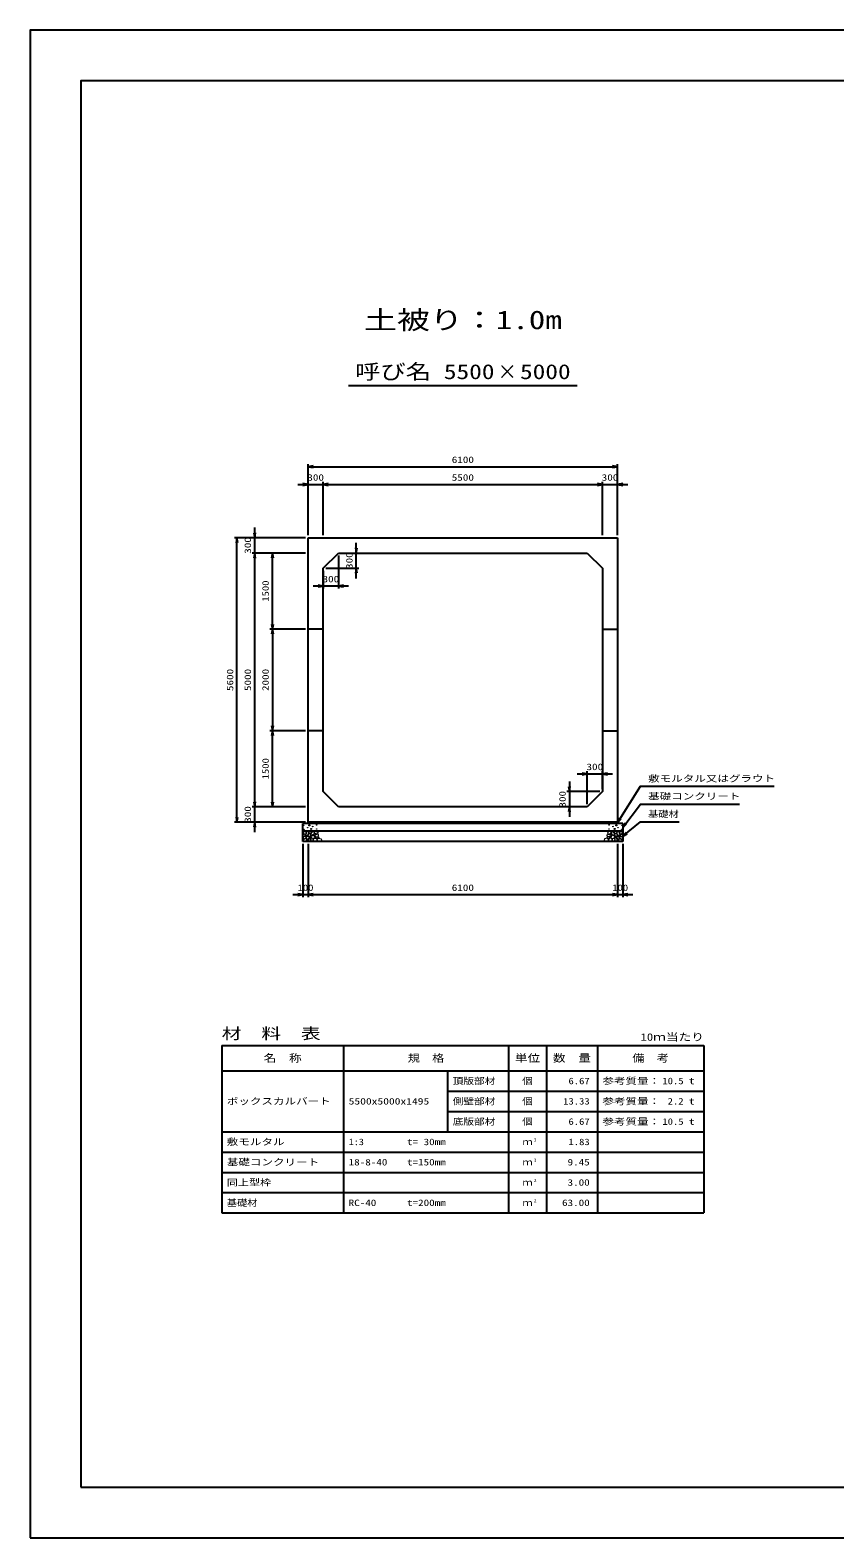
# Model space of a CAD drawing. Units: millimetres at full size. Extents: x 0 to 42050, y 0 to 29700.
# Drawn here: x 0 to 15854, y 0 to 29700 of the extents above; entities that cross this region are included whole.
import ezdxf
from ezdxf.enums import TextEntityAlignment as Align

# ---------------------------------------------------------------- set-up
doc = ezdxf.new("R2010")
doc.units = ezdxf.units.MM
for name, color, linetype, lineweight in [('D-DCR-HCHn', 4, 'Continuous', 9), ('D-MTR-FRAM', 7, 'Continuous', 25), ('D-MTR-LINE', 7, 'Continuous', 25), ('D-STR-DIM', 7, 'Continuous', 25), ('D-STR-STRn', 1, 'Continuous', 25), ('D-STR-TXT', 7, 'Continuous', 25), ('D-TTL', 2, 'Continuous', 25), ('D-TTL-TXT', 7, 'Continuous', 25)]:
    doc.layers.add(name, color=color, linetype=linetype, lineweight=lineweight)
doc.layers.add('D-MTR', color=7, linetype='Continuous')
doc.layers.add('D-MTR-TXT', color=7, linetype='Continuous')
doc.styles.add('ＭＳ ゴシック', font='')
doc.styles.get('ＭＳ ゴシック').set_extended_font_data('MS Gothic')

# ---------------------------------------------------------------- blocks, each defined once
blk = doc.blocks.new('open_arrow')
at = {"color": 0, "linetype": 'Continuous', "lineweight": -2}
blk.add_lwpolyline([(7.5, 1.25), (0, 0), (7.5, -1.25)], dxfattribs=at)

msp = doc.modelspace()

# ---------------------------------------------------------------- linework, layer by layer
at = {"layer": 'D-DCR-HCHn'}
for points in [[(5382.281, 13853.808), (5375.346, 13833.005), (5384.592, 13819.136), (5407.707, 13816.824), (5423.488, 13823.599), (5416.952, 13839.939), (5421.575, 13849.185), (5412.33, 13858.431), (5398.461, 13863.053)], [(5426.155, 13777.009), (5443.277, 13802.692), (5441.137, 13809.112), (5417.594, 13815.533), (5396.192, 13813.393), (5381.21, 13800.551), (5379.07, 13785.57), (5381.21, 13770.588), (5398.332, 13766.308)], [(5434.716, 13723.503), (5449.698, 13729.924), (5453.978, 13751.326), (5445.417, 13766.308), (5430.435, 13770.588), (5411.173, 13768.448), (5389.771, 13759.887), (5379.07, 13747.045), (5379.07, 13732.064), (5385.49, 13723.503), (5411.173, 13725.643)], [(5426.198, 13911.594), (5405.395, 13916.217), (5386.904, 13906.971), (5384.592, 13886.168), (5389.215, 13869.988), (5412.33, 13863.053), (5428.51, 13863.053), (5435.444, 13874.611), (5435.444, 13900.037)], [(5444.69, 13913.906), (5437.756, 13893.102), (5440.067, 13869.988), (5423.887, 13844.562), (5444.69, 13833.005), (5467.805, 13844.562), (5481.673, 13863.053), (5486.296, 13893.102), (5481.673, 13909.283), (5467.805, 13916.217)], [(5449.313, 13833.005), (5437.756, 13823.759), (5442.379, 13816.824), (5458.559, 13816.824), (5465.493, 13819.136), (5470.116, 13828.382), (5463.182, 13835.316)], [(5486.082, 13777.009), (5496.783, 13802.692), (5488.222, 13813.393), (5462.539, 13813.393), (5451.838, 13809.112), (5441.137, 13794.131), (5441.137, 13781.289), (5451.838, 13764.167), (5464.679, 13762.027)], [(5481.801, 13729.924), (5481.801, 13755.606), (5471.1, 13762.027), (5460.399, 13755.606), (5458.259, 13740.625), (5460.399, 13727.783), (5475.381, 13723.503)], [(5483.985, 13858.431), (5472.427, 13830.693), (5481.673, 13819.136), (5509.411, 13819.136), (5520.968, 13823.759), (5532.525, 13839.939), (5532.525, 13853.808), (5520.968, 13872.299), (5507.099, 13874.611)], [(5522.466, 13725.643), (5528.886, 13744.905), (5526.746, 13766.308), (5541.728, 13789.85), (5522.466, 13800.551), (5501.063, 13789.85), (5488.222, 13772.728), (5483.941, 13744.905), (5488.222, 13729.924), (5501.063, 13723.503)], [(5518.185, 13800.551), (5528.886, 13809.112), (5524.606, 13815.533), (5509.624, 13815.533), (5503.204, 13813.393), (5498.923, 13804.832), (5505.344, 13798.411)], [(5539.588, 13727.783), (5558.85, 13723.503), (5575.972, 13732.064), (5578.112, 13751.326), (5575.968, 13774.878), (5552.429, 13782.327), (5537.447, 13778.603), (5531.027, 13762.027), (5531.027, 13738.484)], [(5588.203, 13779.532), (5552.829, 13786.129), (5537.782, 13798.266), (5533.03, 13817.263), (5547.713, 13831.629), (5576.323, 13839.69), (5597.97, 13826.761), (5611.961, 13809.347), (5608.002, 13791.67)], [(5548.447, 13836.214), (5535.689, 13840.569), (5534.425, 13868.678), (5547.512, 13897.359), (5564.448, 13913.536), (5596.403, 13907.032), (5599.133, 13871.913), (5588.816, 13859.876), (5560.739, 13844.301)], [(5579.798, 13845.711), (5581.454, 13839.566), (5587.011, 13835.193), (5599.19, 13833.302), (5610.305, 13839.802), (5620.592, 13849.138), (5629.858, 13857.333), (5629.635, 13863.462), (5623.736, 13868.875), (5609.203, 13870.356), (5596.47, 13864.383), (5587.011, 13855.165), (5582.281, 13850.556)], [(5587.352, 13773.637), (5602.306, 13782.556), (5628.44, 13782.292), (5649.93, 13763.525), (5653.643, 13734.899), (5639.853, 13724.245), (5603.098, 13721.871), (5586.731, 13731.633), (5582.172, 13754.06)], [(5607.012, 13879.601), (5600.964, 13885.086), (5599.897, 13890.792), (5603.414, 13903.305), (5613.71, 13917.61), (5636.004, 13916.105), (5657.571, 13905.811), (5672.195, 13885.597), (5670.021, 13872.456), (5663.02, 13865.716), (5651.769, 13863.215), (5635.511, 13867.483), (5614.289, 13874.481)], [(5668.372, 13811.832), (5673.688, 13816.874), (5680.476, 13825.68), (5682.145, 13833.275), (5678.144, 13847.685), (5664.088, 13858.67), (5643.907, 13857.89), (5616.698, 13843.001), (5607.086, 13830.757), (5610.152, 13816.784), (5619.778, 13810.04), (5628.599, 13809.145), (5642.363, 13809.524), (5655.808, 13811.002)], [(5624.971, 13785.265), (5629.183, 13788.446), (5632.686, 13793.505), (5632.81, 13800.431), (5628.414, 13806.067), (5620.769, 13807.977), (5614.356, 13806.179), (5612.704, 13800.442), (5611.896, 13794.835), (5612.881, 13787.456), (5618.975, 13784.127)], [(5652.597, 13770.331), (5642.895, 13775.079), (5635.89, 13783.822), (5635.719, 13795.084), (5639.942, 13805.627), (5655.189, 13807.625), (5670.054, 13808.018), (5684.481, 13802.512), (5686.849, 13793.273), (5674.54, 13782.195), (5659.555, 13773.15)], [(5684.972, 13722.493), (5669.837, 13724.274), (5659.866, 13729.787), (5655.835, 13742.722), (5655.945, 13754.963), (5665.172, 13771.678), (5683.242, 13782.822), (5710.731, 13778.403), (5732.453, 13770.334), (5737.643, 13746.125), (5733.03, 13728.257), (5711.884, 13722.877)], [(11365.028, 13722.493), (11380.163, 13724.274), (11390.134, 13729.787), (11394.165, 13742.722), (11394.055, 13754.963), (11384.828, 13771.678), (11366.758, 13782.822), (11339.269, 13778.403), (11317.547, 13770.334), (11312.357, 13746.125), (11316.97, 13728.257), (11338.116, 13722.877)], [(11397.403, 13770.331), (11407.105, 13775.079), (11414.11, 13783.822), (11414.281, 13795.084), (11410.058, 13805.627), (11394.811, 13807.625), (11379.946, 13808.018), (11365.519, 13802.512), (11363.151, 13793.273), (11375.46, 13782.195), (11390.445, 13773.15)], [(11381.628, 13811.832), (11376.312, 13816.874), (11369.524, 13825.68), (11367.855, 13833.275), (11371.856, 13847.685), (11385.912, 13858.67), (11406.093, 13857.89), (11433.302, 13843.001), (11442.914, 13830.757), (11439.848, 13816.784), (11430.222, 13810.04), (11421.401, 13809.145), (11407.637, 13809.524), (11394.192, 13811.002)], [(11442.988, 13879.601), (11449.036, 13885.086), (11450.103, 13890.792), (11446.586, 13903.305), (11436.29, 13917.61), (11413.996, 13916.105), (11392.429, 13905.811), (11377.805, 13885.597), (11379.979, 13872.456), (11386.98, 13865.716), (11398.231, 13863.215), (11414.489, 13867.483), (11435.711, 13874.481)], [(11462.648, 13773.637), (11447.694, 13782.556), (11421.56, 13782.292), (11400.07, 13763.525), (11396.357, 13734.899), (11410.147, 13724.245), (11446.902, 13721.871), (11463.269, 13731.633), (11467.828, 13754.06)], [(11425.029, 13785.265), (11420.817, 13788.446), (11417.314, 13793.505), (11417.19, 13800.431), (11421.586, 13806.067), (11429.231, 13807.977), (11435.644, 13806.179), (11437.296, 13800.442), (11438.104, 13794.835), (11437.119, 13787.456), (11431.025, 13784.127)], [(11470.202, 13845.711), (11468.546, 13839.566), (11462.989, 13835.193), (11450.81, 13833.302), (11439.695, 13839.802), (11429.408, 13849.138), (11420.142, 13857.333), (11420.365, 13863.462), (11426.264, 13868.875), (11440.797, 13870.356), (11453.53, 13864.383), (11462.989, 13855.165), (11467.719, 13850.556)], [(11461.797, 13779.532), (11497.171, 13786.129), (11512.218, 13798.266), (11516.97, 13817.263), (11502.287, 13831.629), (11473.677, 13839.69), (11452.03, 13826.761), (11438.039, 13809.347), (11441.998, 13791.67)], [(11501.553, 13836.214), (11514.311, 13840.569), (11515.575, 13868.678), (11502.488, 13897.359), (11485.552, 13913.536), (11453.597, 13907.032), (11450.867, 13871.913), (11461.184, 13859.876), (11489.261, 13844.301)], [(11510.412, 13727.783), (11491.15, 13723.503), (11474.028, 13732.064), (11471.888, 13751.326), (11474.032, 13774.878), (11497.571, 13782.327), (11512.553, 13778.603), (11518.973, 13762.027), (11518.973, 13738.484)], [(11527.534, 13725.643), (11521.114, 13744.905), (11523.254, 13766.308), (11508.272, 13789.85), (11527.534, 13800.551), (11548.937, 13789.85), (11561.778, 13772.728), (11566.059, 13744.905), (11561.778, 13729.924), (11548.937, 13723.503)], [(11566.015, 13858.431), (11577.573, 13830.693), (11568.327, 13819.136), (11540.589, 13819.136), (11529.032, 13823.759), (11517.475, 13839.939), (11517.475, 13853.808), (11529.032, 13872.299), (11542.901, 13874.611)], [(11531.815, 13800.551), (11521.114, 13809.112), (11525.394, 13815.533), (11540.376, 13815.533), (11546.796, 13813.393), (11551.077, 13804.832), (11544.656, 13798.411)], [(11563.918, 13777.009), (11553.217, 13802.692), (11561.778, 13813.393), (11587.461, 13813.393), (11598.162, 13809.112), (11608.863, 13794.131), (11608.863, 13781.289), (11598.162, 13764.167), (11585.321, 13762.027)], [(11605.31, 13913.906), (11612.244, 13893.102), (11609.933, 13869.988), (11626.113, 13844.562), (11605.31, 13833.005), (11582.195, 13844.562), (11568.327, 13863.053), (11563.704, 13893.102), (11568.327, 13909.283), (11582.195, 13916.217)], [(11568.199, 13729.924), (11568.199, 13755.606), (11578.9, 13762.027), (11589.601, 13755.606), (11591.741, 13740.625), (11589.601, 13727.783), (11574.619, 13723.503)], [(11600.687, 13833.005), (11612.244, 13823.759), (11607.621, 13816.824), (11591.441, 13816.824), (11584.507, 13819.136), (11579.884, 13828.382), (11586.818, 13835.316)], [(11615.284, 13723.503), (11600.302, 13729.924), (11596.022, 13751.326), (11604.583, 13766.308), (11619.565, 13770.588), (11638.827, 13768.448), (11660.229, 13759.887), (11670.93, 13747.045), (11670.93, 13732.064), (11664.51, 13723.503), (11638.827, 13725.643)], [(11623.845, 13777.009), (11606.723, 13802.692), (11608.863, 13809.112), (11632.406, 13815.533), (11653.808, 13813.393), (11668.79, 13800.551), (11670.93, 13785.57), (11668.79, 13770.588), (11651.668, 13766.308)], [(11623.802, 13911.594), (11644.605, 13916.217), (11663.096, 13906.971), (11665.408, 13886.168), (11660.785, 13869.988), (11637.67, 13863.053), (11621.49, 13863.053), (11614.556, 13874.611), (11614.556, 13900.037)], [(11667.719, 13853.808), (11674.654, 13833.005), (11665.408, 13819.136), (11642.293, 13816.824), (11626.512, 13823.599), (11633.048, 13839.939), (11628.425, 13849.185), (11637.67, 13858.431), (11651.539, 13863.053)]]:
    msp.add_lwpolyline(points, close=True, dxfattribs=at)
for points in [[(5518.432, 13918.547), (5501.093, 13916.446), (5489.258, 13908.701), (5489.626, 13889.819), (5495.514, 13876.087), (5510.025, 13876.185), (5530.107, 13879.153), (5539.799, 13893.689), (5549.082, 13903.492), (5551.884, 13914.345), (5539.099, 13918.547), (5518.082, 13918.547)], [(11531.568, 13918.547), (11548.907, 13916.446), (11560.742, 13908.701), (11560.374, 13889.819), (11554.486, 13876.087), (11539.975, 13876.185), (11519.893, 13879.153), (11510.201, 13893.689), (11500.918, 13903.492), (11498.116, 13914.345), (11510.901, 13918.547), (11531.918, 13918.547)]]:
    msp.add_lwpolyline(points, dxfattribs=at)
for centre, radius in [((5391.091, 14036.145), 4.5), ((5392.803, 13955.879), 4.5), ((5468.437, 13988.641), 4.5), ((5500.004, 14036.145), 11.25), ((5534.996, 13964.955), 11.25), ((5566.563, 14012.459), 4.5), ((5642.197, 14045.221), 4.5), ((5643.909, 13964.955), 4.5), ((11406.091, 13964.955), 4.5), ((11407.803, 14045.221), 4.5), ((11483.437, 14012.459), 4.5), ((11515.004, 13964.955), 11.25), ((11549.996, 14036.145), 11.25), ((11581.563, 13988.641), 4.5), ((11657.197, 13955.879), 4.5), ((11658.909, 14036.145), 4.5)]:
    msp.add_circle(centre, radius, dxfattribs=at)
at = {"layer": 'D-MTR-FRAM'}
for p, q in [((3775, 9700), (13275, 9700)), ((3775, 9700), (3775, 6400)), ((13275, 9700), (13275, 6400)), ((3775, 6400), (13275, 6400))]:
    msp.add_line(p, q, dxfattribs=at)
at = {"layer": 'D-MTR-LINE'}
for p, q in [((6175, 9700), (6175, 6400)), ((9425, 9700), (9425, 6400)), ((10175, 9700), (10175, 6400)), ((11175, 9700), (11175, 6400)), ((3775, 9200), (13275, 9200)), ((8225, 9200), (8225, 8000)), ((8225, 8800), (13275, 8800)), ((8225, 8400), (13275, 8400)), ((3775, 8000), (13275, 8000)), ((3775, 7600), (13275, 7600)), ((3775, 7200), (13275, 7200)), ((3775, 6800), (13275, 6800))]:
    msp.add_line(p, q, dxfattribs=at)
at = {"layer": 'D-STR-DIM'}
for p, q in [((5475, 19750), (5475, 21150)), ((5475, 21100), (11575, 21100)), ((11575, 19750), (11575, 21150)), ((5475, 19750), (5475, 20800)), ((5775, 19750), (5775, 20800)), ((5775, 19750), (5775, 20800)), ((11275, 19750), (11275, 20800)), ((11275, 19750), (11275, 20800)), ((11575, 19750), (11575, 20800)), ((5275, 20750), (5975, 20750)), ((5775, 20750), (11275, 20750)), ((11075, 20750), (11775, 20750)), ((4425, 19200), (4425, 19900)), ((5425, 19700), (4025, 19700)), ((4075, 14100), (4075, 19700)), ((5425, 19700), (4375, 19700)), ((5425, 19400), (4375, 19400)), ((5425, 19400), (4375, 19400)), ((4425, 14400), (4425, 19400)), ((5425, 19400), (4725, 19400)), ((4775, 17900), (4775, 19400)), ((6075, 19350), (6075, 18700)), ((6125, 19400), (6475, 19400)), ((6425, 18900), (6425, 19600)), ((5775, 19050), (5775, 18700)), ((5825, 19100), (6475, 19100)), ((6275, 18750), (5575, 18750)), ((5425, 17900), (4725, 17900)), ((5425, 17900), (4725, 17900)), ((4775, 17900), (4775, 15900)), ((5425, 15900), (4725, 15900)), ((5425, 15900), (4725, 15900)), ((4775, 14400), (4775, 15900)), ((10625, 14900), (10625, 14200)), ((10775, 15050), (11475, 15050)), ((10975, 14450), (10975, 15100)), ((11275, 14750), (11275, 15100)), ((4425, 13900), (4425, 14600)), ((11225, 14700), (10575, 14700)), ((5425, 14400), (4375, 14400)), ((5425, 14400), (4375, 14400)), ((5425, 14400), (4725, 14400)), ((10925, 14400), (10575, 14400)), ((5425, 14100), (4025, 14100)), ((5425, 14100), (4375, 14100)), ((5375, 13670), (5375, 12620)), ((5475, 13670), (5475, 12620)), ((5475, 13670), (5475, 12620)), ((11575, 13670), (11575, 12620)), ((11575, 13670), (11575, 12620)), ((11675, 13670), (11675, 12620)), ((5175, 12670), (5675, 12670)), ((5475, 12670), (11575, 12670)), ((11375, 12670), (11875, 12670))]:
    msp.add_line(p, q, dxfattribs=at)
at = {"layer": 'D-STR-STRn'}
for p, q in [((5475, 19700), (11575, 19700)), ((5475, 14100), (5475, 19700)), ((11575, 19700), (11575, 14100)), ((5775, 19100), (6075, 19400)), ((6075, 19400), (10975, 19400)), ((10975, 19400), (11275, 19100)), ((5775, 14700), (5775, 19100)), ((11275, 19100), (11275, 14700)), ((5775, 17900), (5475, 17900)), ((11275, 17900), (11575, 17900)), ((5775, 15900), (5475, 15900)), ((11275, 15900), (11575, 15900)), ((6075, 14400), (5775, 14700)), ((11275, 14700), (10975, 14400)), ((10975, 14400), (6075, 14400)), ((11675, 14070), (5375, 14070)), ((5375, 13720), (5375, 14070)), ((11575, 14100), (5475, 14100)), ((5475, 14100), (5475, 14070)), ((11575, 14100), (11575, 14070)), ((11675, 14070), (11675, 13720)), ((11675, 13920), (5375, 13920)), ((11675, 13720), (5375, 13720))]:
    msp.add_line(p, q, dxfattribs=at)
at = {"layer": 'D-STR-TXT'}
for points in [[(11575, 14085), (12025, 14805), (12125, 14805), (14658.756, 14805)], [(11675, 13995), (12025, 14455), (12125, 14455), (13976.523, 14455)], [(11675, 13820), (12025, 14105), (12125, 14105), (12789.721, 14105)]]:
    msp.add_lwpolyline(points, dxfattribs=at)
at = {"layer": 'D-TTL'}
for points in [[(0, 0), (42050, 0), (42050, 29700), (0, 29700)], [(1000, 1000), (41050, 1000), (41050, 28700), (1000, 28700)]]:
    msp.add_lwpolyline(points, close=True, dxfattribs=at)
at = {"layer": 'D-TTL-TXT'}
msp.add_line((6275, 22700), (10775, 22700), dxfattribs=at)

# ---------------------------------------------------------------- block references
at = {"layer": 'D-STR-DIM', "xscale": 13.3, "yscale": 13.3}
for p in [(5475, 21100), (5775, 20750), (5775, 20750), (11575, 20750), (6075, 18750), (11275, 15050), (5475, 12670), (5475, 12670), (11675, 12670)]:
    msp.add_blockref('open_arrow', p, dxfattribs=at)
for p, rotation in [((11575, 21100), 180), ((5475, 20750), 180), ((11275, 20750), 180), ((11275, 20750), 180), ((4075, 19700), 270), ((4425, 19700), 90), ((4425, 19400), 270), ((4425, 19400), 270), ((4775, 19400), 270), ((6425, 19400), 90), ((6425, 19100), 270), ((5775, 18750), 180), ((4775, 17900), 90), ((4775, 17900), 270), ((4775, 15900), 90), ((4775, 15900), 270), ((10975, 15050), 180), ((10625, 14700), 90), ((4425, 14400), 90), ((4425, 14400), 90), ((4775, 14400), 90), ((10625, 14400), 270), ((4075, 14100), 90), ((4425, 14100), 270), ((5375, 12670), 180), ((11575, 12670), 180), ((11575, 12670), 180)]:
    msp.add_blockref('open_arrow', p, dxfattribs=dict(at, rotation=rotation))
at = {"layer": 'D-STR-TXT', "xscale": 13.3, "yscale": 13.3}
for p, rotation in [((11575, 14085), 58), ((11675, 13995), 52.7), ((11675, 13820), 39.2)]:
    msp.add_blockref('open_arrow', p, dxfattribs=dict(at, rotation=rotation))

# ---------------------------------------------------------------- texts
at = {"layer": 'D-MTR', "style": 'ＭＳ ゴシック', "width": 1.3}
msp.add_text('材\u3000料\u3000表', height=219.9, dxfattribs=at).set_placement((3775, 9760), align=Align.BOTTOM_LEFT)
at = {"layer": 'D-MTR', "style": 'ＭＳ ゴシック', "width": 1.25}
msp.add_text('10ｍ当たり', height=146.6, dxfattribs=at).set_placement((13275, 9748.333), align=Align.BOTTOM_RIGHT)
at = {"layer": 'D-MTR-TXT', "style": 'ＭＳ ゴシック'}
for s, height, width, p in [('名\u3000称', 146.6, 1.25, (4975, 9450)), ('規\u3000格', 146.6, 1.2, (7800, 9450)), ('単位', 146.6, 1.25, (9800, 9450)), ('数\u3000量', 146.6, 1.25, (10675, 9450)), ('備\u3000考', 146.6, 1.2, (12225, 9450)), ('個', 128.3, 1.2, (9800, 9000)), ('個', 128.3, 1.2, (9800, 8600)), ('個', 128.3, 1.2, (9800, 8200)), ('ｍ', 128.3, 1.15, (9800, 7800)), ('ｍ', 128.3, 1.15, (9800, 7400)), ('ｍ', 128.3, 1.15, (9800, 7000)), ('ｍ', 128.3, 1.15, (9800, 6600))]:
    msp.add_text(s, height=height, dxfattribs=dict(at, width=width)).set_placement(p, align=Align.MIDDLE_CENTER)
for s, width, p in [('頂版部材', 1.2, (8325, 9000)), ('参考質量：     t', 1.3, (11275, 9000)), ('ボックスカルバート', 1.3, (3875, 8600)), ('5500x5000x1495', 1.3, (6275, 8600)), ('側壁部材', 1.2, (8325, 8600)), ('参考質量：     t', 1.3, (11275, 8600)), ('底版部材', 1.2, (8325, 8200)), ('参考質量：     t', 1.3, (11275, 8200)), ('敷モルタル', 1.3, (3875, 7800)), ('1:3', 1.15, (6275, 7800)), ('t= 30mm', 1.25, (7425, 7800)), ('基礎コンクリート', 1.3, (3875, 7400)), ('18-8-40', 1.25, (6275, 7400)), ('t=150mm', 1.25, (7425, 7400)), ('同上型枠', 1.25, (3875, 7000)), ('基礎材', 1.15, (3875, 6600)), ('RC-40', 1.25, (6275, 6600)), ('t=200mm', 1.25, (7425, 6600))]:
    msp.add_text(s, height=128.3, dxfattribs=dict(at, width=width)).set_placement(p, align=Align.MIDDLE_LEFT)
for s, width, p in [('6.67', 1.2, (11025, 9000)), ('10.5', 1.2, (12875, 9000)), ('13.33', 1.2, (11025, 8600)), ('2.2', 1.2, (12875, 8600)), ('6.67', 1.2, (11025, 8200)), ('10.5', 1.2, (12875, 8200)), ('1.83', 1.2, (11025, 7800)), ('9.45', 1.25, (11025, 7400)), ('3.00', 1.25, (11025, 7000)), ('63.00', 1.25, (11025, 6600))]:
    msp.add_text(s, height=128.3, dxfattribs=dict(at, width=width)).set_placement(p, align=Align.MIDDLE_RIGHT)
at = {"layer": 'D-MTR-TXT', "style": 'ＭＳ ゴシック', "width": 1.15}
for s, p in [('3', (9925, 7788.333)), ('3', (9925, 7388.333)), ('2', (9925, 6988.333)), ('2', (9925, 6588.333))]:
    msp.add_text(s, height=64.15, dxfattribs=at).set_placement(p, align=Align.BOTTOM_LEFT)
at = {"layer": 'D-STR-DIM', "style": 'ＭＳ ゴシック'}
for s, width, p in [('6100', 1.25, (8525, 21237.5)), ('300', 1.25, (5625, 20887.5)), ('5500', 1.25, (8525, 20887.5)), ('300', 1.25, (11425, 20887.5)), ('300', 1.25, (5925, 18887.5)), ('300', 1.25, (11125, 15187.5)), ('100', 1.2, (5425, 12807.5)), ('6100', 1.25, (8525, 12807.5)), ('100', 1.2, (11625, 12807.5))]:
    msp.add_text(s, height=128.3, dxfattribs=dict(at, width=width)).set_placement(p, align=Align.MIDDLE_CENTER)
for s, width, p in [('300', 1.25, (4287.5, 19550)), ('300', 1.25, (6287.5, 19250)), ('1500', 1.2, (4637.5, 18650)), ('5600', 1.25, (3937.5, 16900)), ('5000', 1.25, (4287.5, 16900)), ('2000', 1.25, (4637.5, 16900)), ('1500', 1.2, (4637.5, 15150)), ('300', 1.25, (10487.5, 14550)), ('300', 1.25, (4287.5, 14250))]:
    msp.add_text(s, height=128.3, rotation=90, dxfattribs=dict(at, width=width)).set_placement(p, align=Align.MIDDLE_CENTER)
at = {"layer": 'D-STR-TXT', "style": 'ＭＳ ゴシック'}
for s, width, p in [('敷モルタル又はグラウト', 1.3, (12175, 14855)), ('基礎コンクリート', 1.3, (12175, 14505)), ('基礎材', 1.15, (12175, 14155))]:
    msp.add_text(s, height=128.3, dxfattribs=dict(at, width=width)).set_placement(p, align=Align.BOTTOM_LEFT)
at = {"layer": 'D-TTL-TXT', "style": 'ＭＳ ゴシック'}
for s, height, width, p in [('土被り：1.0m', 366.6, 1.3, (8525, 23700)), ('呼び名', 293.3, 1.25, (7150, 22737.5)), ('5500', 293.3, 1.25, (8650, 22737.5)), ('×', 293.3, 0.95, (9400, 22737.5)), ('5000', 293.3, 1.25, (10150, 22737.5))]:
    msp.add_text(s, height=height, dxfattribs=dict(at, width=width)).set_placement(p, align=Align.BOTTOM_CENTER)

doc.saveas('drawing.dxf')
